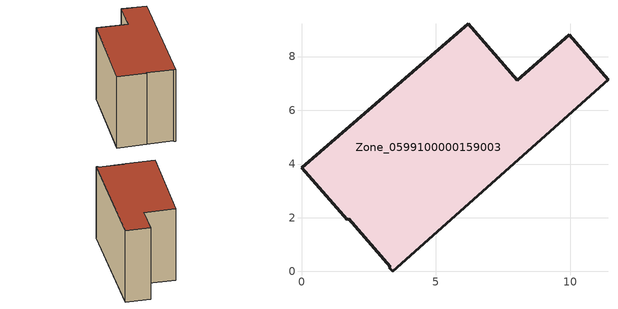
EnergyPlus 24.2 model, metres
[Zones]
Zone_0599100000159003
 floor ground (C_G): 3.31,0.17 1.76,1.97 1.71,1.92 0,3.87 6.21,9.23 8.03,7.12 9.97,8.81 11.41,7.14 3.39,0 3.27,0.14 z0
 wall outside (C_F): 3.39,0 11.41,7.14 9.97,8.81 8.03,7.12 6.21,9.23 0,3.87 1.71,1.92 1.76,1.97 3.31,0.17 3.27,0.14 3.39,0 z0:7.1
 roof outside (C_R): 1.76,1.97 3.31,0.17 3.27,0.14 3.39,0 11.41,7.14 9.97,8.81 8.03,7.12 6.21,9.23 0,3.87 1.71,1.92 z7.1
[BUILDING]
Pand.0599100000159003: North Axis=0; Terrain=City; Loads Convergence Tolerance Value=0.04; Temperature Convergence Tolerance Value=0.4; Solar Distribution=FullExterior; Maximum Number of Warmup Days=25; Minimum Number of Warmup Days=1
[Site:Location]
Rotterdam.The.Hague.AP_ZH_NLD Design_Conditions: Latitude=51.96; Longitude=4.45; Time Zone=1; Elevation=-4.5
[SITE:GROUNDTEMPERATURE:BUILDINGSURFACE]
18, 18, 18, 18, 18, 18, 18, 18, 18, 18, 18, 18
[MATERIAL] Thermal Absorptance=0.9; Solar Absorptance=0.7; Visible Absorptance=0.7
Name | Roughness | Thickness | Conductivity | Density | Specific Heat
G.TI.1946 | MediumSmooth | 0.15 | 1 | 540 | 1210
F.TI.1946 | Rough | 0.3 | 0.857143 | 1920 | 840
R.TI.1946 | MediumRough | 0.2 | 0.1 | 1500 | 1000
[CONSTRUCTION]
C_G: G.TI.1946
C_F: F.TI.1946
C_R: R.TI.1946
[ZONE]
Zone_0599100000159003: Type=1; Multiplier=1; Ceiling Height=Autocalculate; Volume=Autocalculate; Floor Area=autocalculate; Part of Total Floor Area=Yes
[ZONEINFILTRATION:DESIGNFLOWRATE]
Infil_Zone_0599100000159003: Zone or ZoneList or Space or SpaceList=Zone_0599100000159003; Schedule=AlwaysOn; Design Flow Rate Calculation Method=Flow/Area; Flow Rate per Floor Area=0.003; Constant Term Coefficient=1; Temperature Term Coefficient=0; Velocity Term Coefficient=0; Velocity Squared Term Coefficient=0
[HVACTEMPLATE:ZONE:IDEALLOADSAIRSYSTEM]
Zone_0599100000159003: Maximum Heating Supply Air Temperature=50; Minimum Cooling Supply Air Temperature=13; Maximum Heating Supply Air Humidity Ratio=0.0156; Minimum Cooling Supply Air Humidity Ratio=0.0077; Heating Limit=NoLimit; Cooling Limit=NoLimit; Dehumidification Control Type=ConstantSensibleHeatRatio; Cooling Sensible Heat Ratio=0.7; Dehumidification Setpoint=60; Humidification Control Type=None; Humidification Setpoint=30; Outdoor Air Method=None; Outdoor Air Flow Rate per Person=0.00944; Outdoor Air Flow Rate per Zone Floor Area=0; Outdoor Air Flow Rate per Zone=0; Demand Controlled Ventilation Type=None; Outdoor Air Economizer Type=NoEconomizer; Heat Recovery Type=None; Sensible Heat Recovery Effectiveness=0.7; Latent Heat Recovery Effectiveness=0.65
[ZONECONTROL:THERMOSTAT]
ThermostatControl_Zone_0599100000159003: Zone or ZoneList=Zone_0599100000159003; Control Type Schedule=DualSetpointControlType; Control 1=Thermostat_Zone_0599100000159003; Temperature Difference Between Cutout And Setpoint=0
[THERMOSTATSETPOINT:DUALSETPOINT]
Thermostat_Zone_0599100000159003: Heating Setpoint Temperature Schedule=HeatingSetpoint_Zone_0599100000159003; Cooling Setpoint Temperature Schedule=CoolingSetpoint_Zone_0599100000159003
[SCHEDULE:COMPACT]
HeatingSetpoint_Zone_0599100000159003: Through: 12/31, For: AllDays, Until: 24:00, 21
CoolingSetpoint_Zone_0599100000159003: Through: 12/31, For: AllDays, Until: 24:00, 24
DualSetpointControlType: Through: 12/31, For: AllDays, Until: 24:00, 4
AlwaysOn: Through: 12/31, For: AllDays, Until: 24:00, 1
